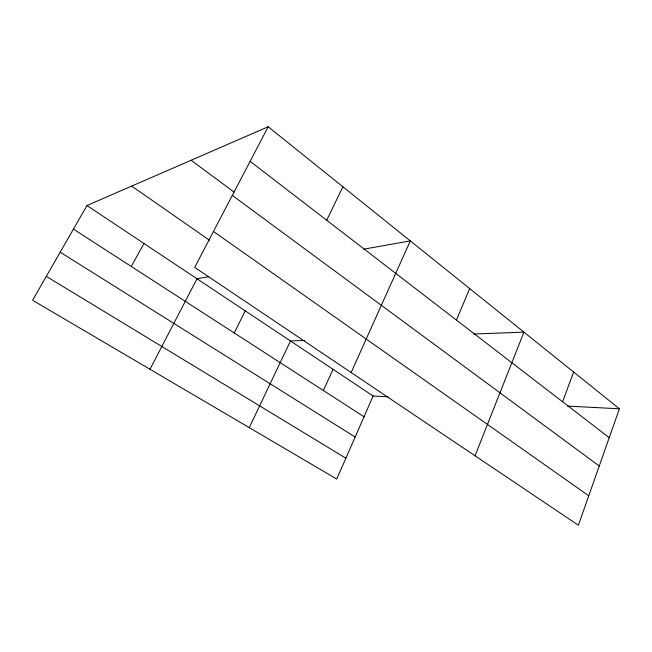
<?xml version="1.0" encoding="UTF-8"?>
<svg xmlns="http://www.w3.org/2000/svg" width="652" height="652" viewBox="0 0 652 652"><rect width="100%" height="100%" fill="white"/><g stroke="black" fill="none" stroke-linecap="round" stroke-linejoin="round"><path stroke-width="0.98" d="M619.4 408.796L578.381 525.235L194.687 267.401L268.176 126.765L619.4 408.796L567.631 406.098M562.586 401.771L573.654 372.056M475.055 455.805L523.931 332.137L473.955 334.028M456.449 320.091L469.701 288.583M388.062 396.775L373.14 395.992L336.734 479.057L32.6 300.254L86.969 205.535L268.176 126.765M351.143 372.528L410.304 240.89L363.718 249.17M323.376 390.507L333.042 369.309M249.268 427.63L290.482 340.98L304.305 340.458M326.717 220.254L342.903 186.765M234.247 332.952L245.225 310.865M149.976 369.26L197.002 278.771L208.787 276.676M131.321 266.489L143.905 243.432M46.308 276.375L345.87 458.209M60.188 252.185L355.153 437.036M73.431 229.113L364.036 416.767M86.969 205.535L373.14 395.992M131.712 186.089L209.463 240.246M213.465 231.468L588.764 495.773M232.308 195.413L599.245 466.001M191.117 160.262L234.019 192.038M250.123 161.305L609.229 437.671"/></g></svg>
